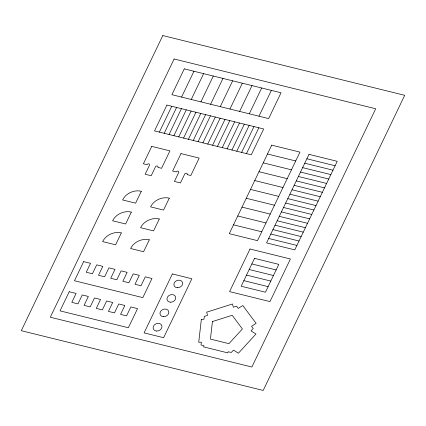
<?xml version="1.0" encoding="UTF-8"?>
<svg xmlns="http://www.w3.org/2000/svg" width="426" height="426" viewBox="0 0 426 426"><rect width="100%" height="100%" fill="white"/><g stroke="black" fill="none" stroke-linecap="round" stroke-linejoin="round"><path stroke-width="0.64" d="M159.372 132.097L171.753 106.276M164.207 133.295L176.588 107.469M181.572 97.085L193.952 71.259M169.047 134.488L181.428 108.667M173.888 135.686L186.268 109.86M191.247 99.471L203.628 73.65M178.723 136.879L191.104 111.053M183.563 138.077L195.944 112.251M200.923 101.862L213.304 76.041M188.398 139.27L200.779 113.444M193.239 140.463L205.62 114.642M210.598 104.253L222.979 78.427M198.074 141.661L210.455 115.835M202.914 142.854L215.295 117.028M220.274 106.644L232.655 80.818M207.75 144.052L220.13 118.226M212.59 145.245L224.971 119.418M229.949 109.035L242.33 83.208M217.43 146.438L229.811 120.617M222.265 147.636L234.646 121.809M239.625 111.42L252.006 85.599M227.106 148.828L239.487 123.007M231.941 150.027L244.322 124.2M249.301 113.811L261.686 87.99M236.781 151.219L249.162 125.393M241.617 152.412L253.997 126.591M258.981 116.202L271.362 90.376M246.457 153.61L258.838 127.784M306.885 158.776L335.102 165.746M267.48 153.994L295.703 160.969M304.76 163.206L332.983 170.176M302.636 167.631L330.858 174.601M263.231 162.849L291.453 169.82M300.516 172.061L328.739 179.032M298.392 176.486L326.614 183.457M258.987 171.705L287.209 178.675M296.272 180.912L324.495 187.882M294.148 185.342L322.37 192.312M254.743 180.56L282.965 187.531M292.023 189.767L320.245 196.737M289.904 194.192L318.126 201.163M250.499 189.416L278.721 196.386M287.779 198.623L316.001 205.593M285.66 203.048L313.882 210.018M246.255 198.266L274.477 205.236M283.535 207.478L311.757 214.448M281.416 211.903L309.638 218.873M242.011 207.121L270.233 214.092M279.291 216.328L307.513 223.299M277.166 220.759L305.389 227.729M237.761 215.977L265.984 222.947M275.047 225.184L303.269 232.154M272.922 229.609L301.145 236.579M233.517 224.832L261.74 231.803M270.803 234.039L299.025 241.01M268.678 238.464L296.901 245.435M251.867 263.944L276.139 269.935M249.194 269.514L273.465 275.505M246.526 275.084L270.798 281.08M243.853 280.654L268.124 286.65M201.349 319.378L198.729 342.275L201.36 342.158L201.035 345.023L204.054 345.768L203.527 346.876L227.718 352.85L228.245 351.743L231.27 352.488L233.469 350.087L238.4 353.218L255.967 334.016L251.036 330.885L253.23 328.483L251.564 326.252L256.127 323.371L242.793 305.527L238.23 308.408L236.563 306.177L233.341 307.199L232.495 303.983L206.685 312.162L207.531 315.373L204.304 316.396L203.979 319.26L201.349 319.378M212.43 321.555L210.428 339.091L228.948 343.665L242.399 328.957L232.191 315.299L212.43 321.555M162.796 35.555L21.3 330.693L263.204 390.445L404.7 95.307L162.796 35.555M174.112 58.98L50.3 317.226L251.888 367.02L375.7 108.774L174.112 58.98M69.209 291.73L60.034 310.863L128.375 327.738L137.55 308.61L130.841 306.954L126.565 315.879L120.558 314.393L124.834 305.469L118.747 303.967L114.466 312.892L108.422 311.395L112.698 302.471L106.654 300.98L102.373 309.904L96.287 308.397L100.563 299.473L94.476 297.971L90.2 306.896L84.071 305.383L88.347 296.459L82.261 294.952L77.979 303.876L71.813 302.353L76.094 293.429L69.209 291.73M83.645 261.612L74.475 280.745L142.816 297.62L151.986 278.492L145.282 276.836L141.006 285.761L134.994 284.275L139.275 275.35L133.189 273.849L128.908 282.773L122.858 281.277L127.14 272.352L121.09 270.861L116.815 279.786L110.723 278.279L115.004 269.354L108.918 267.853L104.636 276.778L98.507 275.265L102.788 266.341L96.702 264.834L92.421 273.758L86.254 272.235L90.53 263.311L83.645 261.612M166.912 105.078L154.531 130.904L251.292 154.803L263.678 128.982L166.912 105.078M184.277 68.868L171.891 94.694L268.657 118.593L281.038 92.767L184.277 68.868M151.741 146.379L143.386 163.808L147.018 164.702A1.358 1.102 -23.2 0 1 148.754 163.893A1.358 1.102 -23.2 0 1 149.435 165.299L145.154 174.223L151.203 175.72L155.485 166.795A1.358 1.102 -23.2 0 1 157.221 165.986A1.358 1.102 -23.2 0 1 157.902 167.391L161.571 168.297L169.926 150.868L151.741 146.379M121.346 232.915L115.638 244.817L102.634 241.606A14.59 11.864 -23.2 0 1 121.346 232.915M131.33 212.089L125.622 223.991L112.618 220.78A14.59 11.864 -23.2 0 1 131.33 212.089M141.315 191.263L135.606 203.165L122.603 199.954A14.59 11.864 -23.2 0 1 141.315 191.263M180.991 153.605L172.636 171.028L176.263 171.928A1.358 1.102 -23.2 0 1 178.004 171.119A1.358 1.102 -23.2 0 1 178.686 172.525L174.404 181.449L180.454 182.94L184.73 174.016A1.358 1.102 -23.2 0 1 186.471 173.212A1.358 1.102 -23.2 0 1 187.152 174.612L190.821 175.523L199.171 158.094L180.991 153.605M149.308 239.822L143.599 251.723L130.596 248.512A14.59 11.864 -23.2 0 1 149.308 239.822M159.292 218.996L153.584 230.897L140.58 227.686A14.59 11.864 -23.2 0 1 159.292 218.996M169.276 198.17L163.568 210.071L150.564 206.86A14.59 11.864 -23.2 0 1 169.276 198.17M172.365 273.945L144.11 332.876L163.621 337.696L191.876 278.764L172.365 273.945M271.724 145.144L229.273 233.682L257.496 240.653L299.947 152.114L271.724 145.144M250.009 249.002L229.582 291.613L269.977 301.592L290.41 258.981L250.009 249.002M254.535 258.369L241.18 286.224L265.451 292.22L278.806 264.365L254.535 258.369M309.004 154.35L266.559 242.895L294.776 249.865L337.227 161.321L309.004 154.35M163.424 316.694A4.548 3.696 -23.2 0 0 168.627 311.193A4.548 3.696 -23.2 0 0 161.15 310.703A4.548 3.696 -23.2 0 0 163.424 316.694M170.363 302.21A4.521 3.68 -23.2 0 0 175.539 296.736A4.521 3.68 -23.2 0 0 168.105 296.251A4.521 3.68 -23.2 0 0 170.363 302.21M177.291 287.747A4.5 3.658 -23.2 0 0 182.44 282.305A4.5 3.658 -23.2 0 0 175.043 281.82A4.5 3.658 -23.2 0 0 177.291 287.747M156.539 331.055A4.569 3.717 -23.2 0 0 161.773 325.528A4.569 3.717 -23.2 0 0 154.26 325.038A4.569 3.717 -23.2 0 0 156.539 331.055"/></g></svg>
